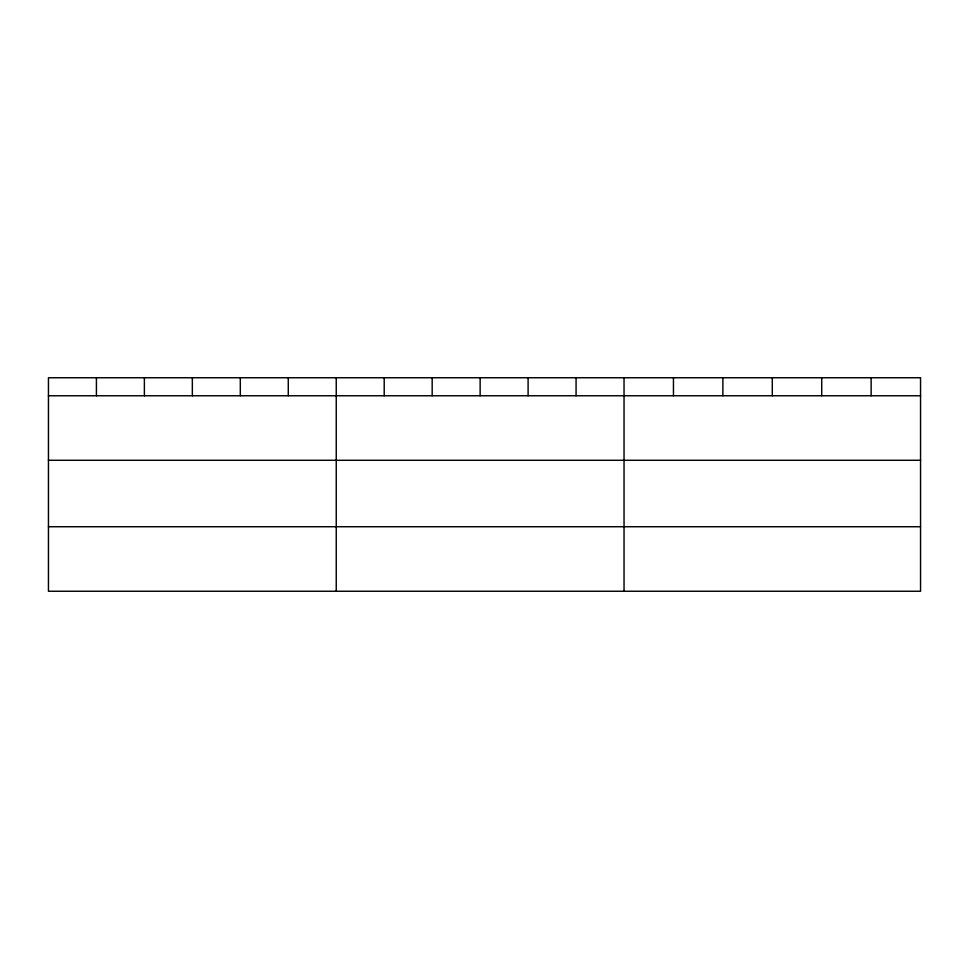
<?xml version="1.0" encoding="UTF-8"?>
<svg xmlns="http://www.w3.org/2000/svg" width="969" height="969" viewBox="0 0 969 969"><rect width="100%" height="100%" fill="white"/><g stroke="black" fill="none" stroke-linecap="round" stroke-linejoin="round"><path stroke-width="1.45" d="M48.45 395.764L920.55 395.764M48.45 460.275L920.55 460.275M48.45 526.736L920.55 526.736M871.131 377.753L871.131 395.764M821.712 377.753L821.712 395.764M772.293 377.753L772.293 395.764M722.874 377.753L722.874 395.764M673.455 377.753L673.455 395.764M624.036 377.753L624.036 591.247M576.071 377.753L576.071 395.764M528.105 377.753L528.105 395.764M480.139 377.753L480.139 395.764M432.174 377.753L432.174 395.764M384.208 377.753L384.208 395.764M336.243 377.753L336.243 591.247M288.277 377.753L288.277 395.764M240.312 377.753L240.312 395.764M192.346 377.753L192.346 395.764M144.381 377.753L144.381 395.764M96.415 377.753L96.415 395.764M920.55 377.753L48.45 377.753L48.45 591.247L920.55 591.247L920.55 377.753"/></g></svg>
